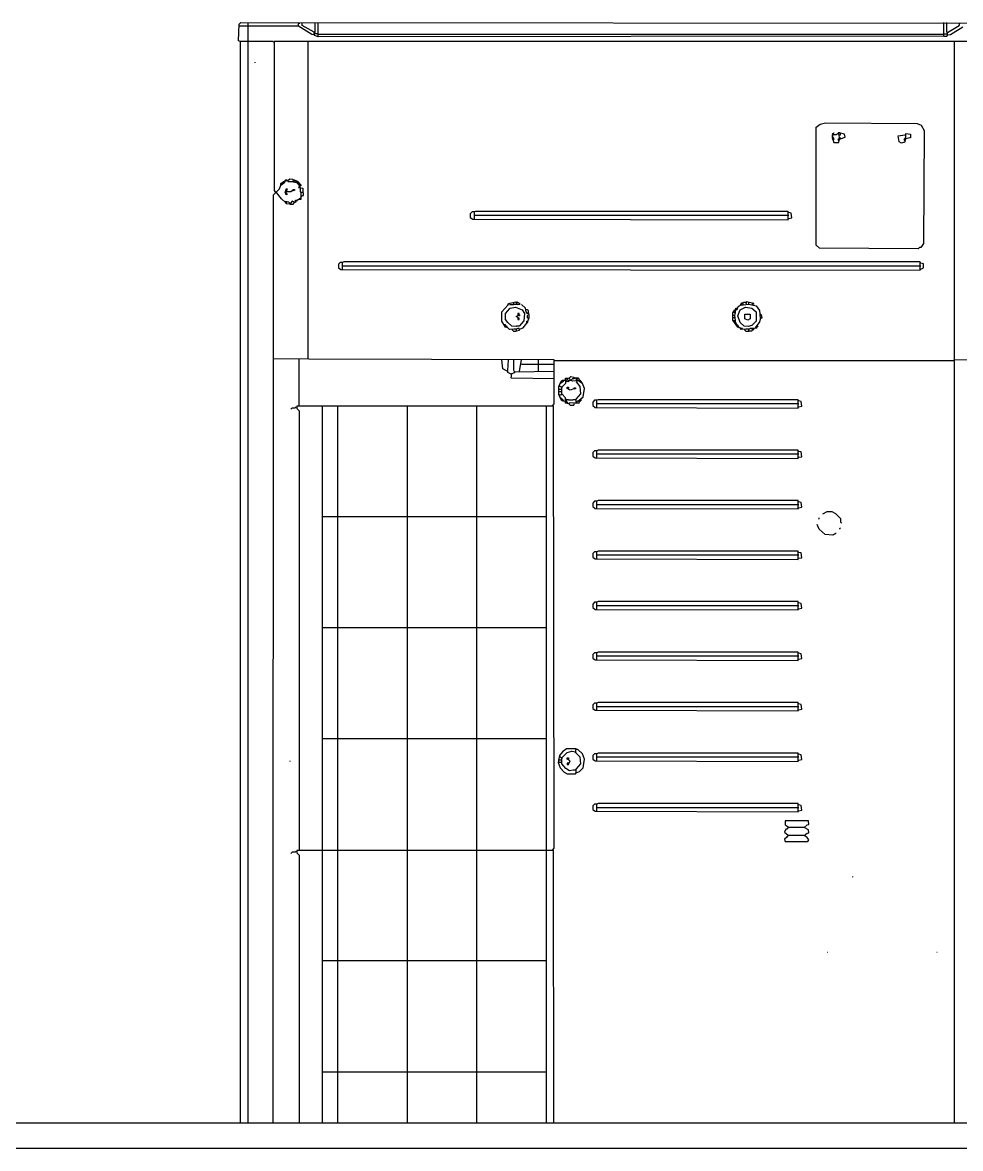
# Model space of a CAD drawing. Extents: x 3792242 to 5145247, y -1546315 to -1031918.
# Drawn here: x 4280497 to 4281613, y -1515644 to -1514304 of the extents above; entities that cross this region are included whole.
import ezdxf

# ---------------------------------------------------------------- set-up
doc = ezdxf.new("R2010")
doc.units = 0
doc.header["$MEASUREMENT"] = 0
doc.layers.add('TENKÁ', color=7, linetype='CONTINUOUS')
doc.layers.add('ZZ-chladenie', color=133, linetype='CONTINUOUS')

msp = doc.modelspace()

# ---------------------------------------------------------------- linework, layer by layer
at = {"layer": 'TENKÁ'}
for p, q in [((4307997.714, -1515613.77), (4262097.714, -1515613.77)), ((4307997.714, -1515643.77), (4262097.714, -1515643.77))]:
    msp.add_line(p, q, dxfattribs=at)
at = {"layer": 'ZZ-chladenie', "color": 9}
for p, q in [((4280754.437, -1514326.171), (4280755.144, -1514306.386)), ((4280755.144, -1514306.386), (4280757.263, -1514304.266)), ((4280765.742, -1514308.506), (4280755.144, -1514308.506)), ((4280757.263, -1514304.266), (4281687.162, -1514304.973)), ((4280765.742, -1515613.77), (4280765.742, -1514304.266)), ((4280825.804, -1514308.506), (4280765.742, -1514308.506)), ((4280825.804, -1514305.679), (4280826.511, -1514304.973)), ((4280825.804, -1514308.506), (4280825.804, -1514305.679)), ((4280841.35, -1514318.399), (4280825.804, -1514308.506)), ((4280826.511, -1514304.973), (4280826.511, -1514305.679)), ((4280830.044, -1514304.973), (4280830.044, -1514304.266)), ((4280830.044, -1514307.799), (4280830.044, -1514304.973)), ((4280844.176, -1514315.572), (4280830.044, -1514307.799)), ((4280845.59, -1514316.279), (4280845.59, -1514304.266)), ((4280849.123, -1514320.518), (4280849.123, -1514304.266)), ((4281593.183, -1514320.518), (4281593.183, -1514304.266)), ((4281596.715, -1514315.572), (4281596.715, -1514304.266)), ((4281597.422, -1514316.279), (4281611.554, -1514307.799)), ((4281600.955, -1514318.399), (4281615.794, -1514309.213)), ((4281611.554, -1514307.799), (4281612.261, -1514304.973)), ((4280844.883, -1514319.105), (4280841.35, -1514318.399)), ((4280844.883, -1514319.812), (4280844.176, -1514315.572)), ((4280844.883, -1514316.279), (4280845.59, -1514316.279)), ((4280848.416, -1514317.692), (4280844.883, -1514317.692)), ((4280849.123, -1514321.225), (4280844.883, -1514319.812)), ((4280849.123, -1514318.399), (4280848.416, -1514317.692)), ((4281593.183, -1514318.399), (4280849.123, -1514318.399)), ((4281593.183, -1514320.518), (4280849.123, -1514321.225)), ((4281593.183, -1514318.399), (4281593.889, -1514317.692)), ((4281593.183, -1514320.518), (4281596.715, -1514320.518)), ((4281593.889, -1514317.692), (4281597.422, -1514317.692)), ((4281597.422, -1514316.279), (4281596.715, -1514315.572)), ((4281597.422, -1514319.105), (4281596.715, -1514319.812)), ((4281596.715, -1514320.518), (4281597.422, -1514319.812)), ((4281597.422, -1514319.812), (4281597.422, -1514316.279)), ((4281597.422, -1514319.105), (4281600.955, -1514318.399)), ((4280756.557, -1514326.878), (4280754.437, -1514326.171)), ((4280765.742, -1514326.878), (4280756.557, -1514326.878)), ((4280756.557, -1515613.77), (4280756.557, -1514326.878)), ((4280795.42, -1514326.878), (4280765.742, -1514326.878)), ((4280796.127, -1514327.584), (4280795.42, -1514326.878)), ((4280796.127, -1514327.584), (4280796.833, -1514327.584)), ((4281605.901, -1514326.878), (4280796.833, -1514326.878)), ((4280796.833, -1514326.878), (4280796.833, -1514504.237)), ((4280837.11, -1514704.207), (4280837.11, -1514326.878)), ((4281646.885, -1514326.878), (4281605.901, -1514326.878)), ((4281605.901, -1515613.77), (4281605.901, -1514326.878)), ((4280774.222, -1514352.316), (4280774.222, -1514351.609)), ((4281441.261, -1514428.63), (4281446.208, -1514425.097)), ((4281441.261, -1514569.245), (4281441.261, -1514428.63)), ((4281446.208, -1514425.097), (4281452.567, -1514423.683)), ((4281452.567, -1514423.683), (4281561.385, -1514424.39)), ((4281561.385, -1514424.39), (4281566.331, -1514426.51)), ((4281566.331, -1514426.51), (4281569.865, -1514432.87)), ((4281460.34, -1514437.109), (4281461.047, -1514436.402)), ((4281461.753, -1514437.109), (4281460.34, -1514437.109)), ((4281465.286, -1514437.815), (4281460.34, -1514437.815)), ((4281460.34, -1514437.815), (4281460.34, -1514440.642)), ((4281461.047, -1514438.522), (4281460.34, -1514438.522)), ((4281461.047, -1514439.935), (4281460.34, -1514439.935)), ((4281460.34, -1514440.642), (4281461.753, -1514440.642)), ((4281461.047, -1514442.055), (4281460.34, -1514441.349)), ((4281460.34, -1514441.349), (4281460.34, -1514442.055)), ((4281460.34, -1514442.055), (4281461.047, -1514442.055)), ((4281461.047, -1514436.402), (4281462.46, -1514435.696)), ((4281461.047, -1514439.935), (4281461.047, -1514438.522)), ((4281461.047, -1514443.468), (4281461.047, -1514442.055)), ((4281462.46, -1514435.696), (4281461.753, -1514437.109)), ((4281461.753, -1514440.642), (4281462.46, -1514443.468)), ((4281461.753, -1514442.055), (4281462.46, -1514442.055)), ((4281467.406, -1514436.402), (4281465.286, -1514437.815)), ((4281468.819, -1514435.696), (4281467.406, -1514435.696)), ((4281468.113, -1514436.402), (4281467.406, -1514436.402)), ((4281468.113, -1514437.109), (4281467.406, -1514437.109)), ((4281468.819, -1514444.175), (4281467.406, -1514442.762)), ((4281467.406, -1514442.762), (4281467.406, -1514444.175)), ((4281469.526, -1514443.468), (4281468.113, -1514436.402)), ((4281468.819, -1514437.815), (4281468.113, -1514437.109)), ((4281468.113, -1514442.762), (4281468.113, -1514442.055)), ((4281468.113, -1514442.055), (4281468.819, -1514442.055)), ((4281468.819, -1514442.055), (4281468.113, -1514442.762)), ((4281469.526, -1514435.696), (4281468.819, -1514435.696)), ((4281475.179, -1514437.109), (4281468.819, -1514435.696)), ((4281468.819, -1514437.815), (4281470.233, -1514437.815)), ((4281470.233, -1514436.402), (4281469.526, -1514435.696)), ((4281469.526, -1514440.642), (4281470.233, -1514442.762)), ((4281470.233, -1514437.815), (4281470.233, -1514436.402)), ((4281470.233, -1514442.762), (4281475.885, -1514440.642)), ((4281475.885, -1514440.642), (4281475.179, -1514437.109)), ((4281538.774, -1514439.229), (4281547.253, -1514437.815)), ((4281540.187, -1514446.295), (4281538.774, -1514439.229)), ((4281547.253, -1514444.175), (4281545.84, -1514442.762)), ((4281545.84, -1514442.762), (4281545.84, -1514444.175)), ((4281547.253, -1514442.055), (4281546.547, -1514442.055)), ((4281546.547, -1514442.055), (4281546.547, -1514442.762)), ((4281547.253, -1514437.815), (4281547.96, -1514437.109)), ((4281547.96, -1514442.762), (4281547.253, -1514442.055)), ((4281547.96, -1514443.468), (4281547.96, -1514436.402)), ((4281547.96, -1514436.402), (4281553.613, -1514437.109)), ((4281552.906, -1514441.349), (4281547.96, -1514442.762)), ((4281553.613, -1514441.349), (4281552.906, -1514441.349)), ((4281553.613, -1514437.109), (4281553.613, -1514441.349)), ((4281569.865, -1514432.87), (4281569.158, -1514567.125)), ((4281462.46, -1514443.468), (4281461.047, -1514443.468)), ((4281461.047, -1514443.468), (4281462.46, -1514447.001)), ((4281462.46, -1514447.001), (4281468.113, -1514447.001)), ((4281467.406, -1514444.175), (4281469.526, -1514443.468)), ((4281468.113, -1514447.001), (4281468.819, -1514444.175)), ((4281543.013, -1514447.708), (4281540.187, -1514446.295)), ((4281545.133, -1514447.001), (4281543.013, -1514447.708)), ((4281546.547, -1514447.001), (4281545.133, -1514447.001)), ((4281545.84, -1514444.175), (4281547.96, -1514443.468)), ((4281547.253, -1514444.175), (4281546.547, -1514447.001)), ((4280804.606, -1514495.758), (4280808.846, -1514492.931)), ((4280804.606, -1514497.877), (4280809.553, -1514494.344)), ((4280804.606, -1514496.464), (4280805.312, -1514495.758)), ((4280804.606, -1514497.877), (4280804.606, -1514495.758)), ((4280805.312, -1514497.171), (4280804.606, -1514496.464)), ((4280805.312, -1514495.758), (4280805.312, -1514495.051)), ((4280805.312, -1514495.051), (4280806.019, -1514495.051)), ((4280806.726, -1514494.344), (4280806.019, -1514495.051)), ((4280806.019, -1514496.464), (4280806.726, -1514496.464)), ((4280807.433, -1514495.051), (4280806.726, -1514494.344)), ((4280806.726, -1514495.758), (4280807.433, -1514495.051)), ((4280806.726, -1514496.464), (4280806.726, -1514495.758)), ((4280808.139, -1514493.638), (4280808.139, -1514492.931)), ((4280808.846, -1514492.931), (4280813.085, -1514492.224)), ((4280809.553, -1514494.344), (4280809.553, -1514492.931)), ((4280810.259, -1514492.931), (4280810.259, -1514491.518)), ((4280810.259, -1514491.518), (4280811.672, -1514491.518)), ((4280811.672, -1514491.518), (4280812.379, -1514492.224)), ((4280812.379, -1514492.224), (4280811.672, -1514492.224)), ((4280813.085, -1514492.224), (4280815.205, -1514490.105)), ((4280819.445, -1514493.638), (4280813.085, -1514493.638)), ((4280815.205, -1514490.105), (4280818.738, -1514490.811)), ((4280818.738, -1514490.811), (4280824.391, -1514492.931)), ((4280819.445, -1514494.344), (4280819.445, -1514492.224)), ((4280819.445, -1514492.224), (4280820.858, -1514492.931)), ((4280824.391, -1514495.051), (4280819.445, -1514494.344)), ((4280820.858, -1514492.931), (4280820.858, -1514491.518)), ((4280822.271, -1514493.638), (4280822.978, -1514492.931)), ((4280822.271, -1514495.051), (4280822.271, -1514493.638)), ((4280822.978, -1514492.931), (4280822.978, -1514492.224)), ((4280823.685, -1514494.344), (4280824.391, -1514493.638)), ((4280824.391, -1514495.051), (4280823.685, -1514494.344)), ((4280824.391, -1514495.758), (4280823.685, -1514495.051)), ((4280824.391, -1514492.931), (4280828.631, -1514497.171)), ((4280825.098, -1514493.638), (4280824.391, -1514493.638)), ((4280827.217, -1514498.584), (4280824.391, -1514495.051)), ((4280825.098, -1514495.758), (4280824.391, -1514495.758)), ((4280825.098, -1514494.344), (4280825.098, -1514493.638)), ((4280825.804, -1514495.051), (4280825.098, -1514494.344)), ((4280825.804, -1514496.464), (4280825.098, -1514495.758)), ((4280826.511, -1514495.758), (4280825.804, -1514495.051)), ((4280826.511, -1514497.171), (4280825.804, -1514496.464)), ((4280827.217, -1514495.758), (4280826.511, -1514495.758)), ((4280827.217, -1514496.464), (4280827.217, -1514495.758)), ((4280827.924, -1514497.171), (4280827.217, -1514496.464)), ((4280795.601, -1515613.77), (4280796.127, -1514509.183)), ((4280796.127, -1514509.183), (4280803.193, -1514502.117)), ((4280796.833, -1514504.237), (4280798.246, -1514506.357)), ((4280799.66, -1514506.357), (4280799.66, -1514505.65)), ((4280805.312, -1514514.129), (4280799.66, -1514506.357)), ((4280803.193, -1514502.117), (4280804.606, -1514497.877)), ((4280804.606, -1514497.877), (4280803.899, -1514497.877)), ((4280804.606, -1514497.877), (4280805.312, -1514497.171)), ((4280816.619, -1514505.65), (4280809.553, -1514505.65)), ((4280809.553, -1514505.65), (4280810.259, -1514507.77)), ((4280811.672, -1514503.531), (4280810.259, -1514503.531)), ((4280810.259, -1514503.531), (4280810.259, -1514504.944)), ((4280810.259, -1514504.944), (4280811.672, -1514504.944)), ((4280810.966, -1514506.357), (4280810.259, -1514507.063)), ((4280810.259, -1514507.063), (4280810.966, -1514507.063)), ((4280810.259, -1514507.77), (4280811.672, -1514507.77)), ((4280811.672, -1514509.183), (4280810.259, -1514508.476)), ((4280811.672, -1514504.944), (4280810.966, -1514502.117)), ((4280810.966, -1514502.117), (4280812.379, -1514502.117)), ((4280810.966, -1514507.063), (4280810.966, -1514506.357)), ((4280812.379, -1514502.117), (4280811.672, -1514503.531)), ((4280811.672, -1514507.77), (4280811.672, -1514509.183)), ((4280818.738, -1514504.237), (4280816.619, -1514505.65)), ((4280819.445, -1514504.237), (4280818.738, -1514504.944)), ((4280820.858, -1514504.237), (4280818.738, -1514504.237)), ((4280819.445, -1514504.237), (4280819.445, -1514502.824)), ((4280819.445, -1514502.824), (4280820.858, -1514502.824)), ((4280820.858, -1514502.824), (4280820.858, -1514504.237)), ((4280827.217, -1514498.584), (4280825.804, -1514500.704)), ((4280825.804, -1514500.704), (4280830.751, -1514501.41)), ((4280826.511, -1514497.877), (4280826.511, -1514497.171)), ((4280827.217, -1514498.584), (4280826.511, -1514497.877)), ((4280827.217, -1514497.877), (4280827.924, -1514497.171)), ((4280827.217, -1514499.997), (4280827.217, -1514498.584)), ((4280828.631, -1514498.584), (4280827.217, -1514498.584)), ((4280827.924, -1514500.704), (4280827.217, -1514499.997)), ((4280827.924, -1514505.65), (4280827.924, -1514500.704)), ((4280828.631, -1514506.357), (4280827.924, -1514505.65)), ((4280828.631, -1514497.171), (4280828.631, -1514498.584)), ((4280830.751, -1514506.357), (4280828.631, -1514506.357)), ((4280828.631, -1514506.357), (4280828.631, -1514514.836)), ((4280830.044, -1514510.597), (4280830.751, -1514509.89)), ((4280830.751, -1514501.41), (4280830.751, -1514506.357)), ((4280830.751, -1514506.357), (4280830.751, -1514505.65)), ((4280831.458, -1514507.063), (4280830.751, -1514506.357)), ((4280830.751, -1514509.89), (4280831.458, -1514509.89)), ((4280831.458, -1514509.89), (4280831.458, -1514507.063)), ((4280810.259, -1514518.369), (4280805.312, -1514514.129)), ((4280810.966, -1514519.782), (4280810.259, -1514516.956)), ((4280810.259, -1514516.956), (4280813.792, -1514517.663)), ((4280810.259, -1514518.369), (4280811.672, -1514518.369)), ((4280815.205, -1514520.489), (4280810.966, -1514519.782)), ((4280811.672, -1514518.369), (4280811.672, -1514516.956)), ((4280813.792, -1514517.663), (4280815.205, -1514519.076)), ((4280818.032, -1514516.956), (4280815.205, -1514520.489)), ((4280815.205, -1514520.489), (4280819.445, -1514520.489)), ((4280822.271, -1514518.369), (4280818.032, -1514516.956)), ((4280819.445, -1514520.489), (4280820.858, -1514518.369)), ((4280822.271, -1514516.956), (4280822.271, -1514515.542)), ((4280822.271, -1514515.542), (4280823.685, -1514515.542)), ((4280822.978, -1514516.956), (4280822.271, -1514516.956)), ((4280822.271, -1514516.956), (4280822.271, -1514518.369)), ((4280825.804, -1514514.836), (4280822.978, -1514516.956)), ((4280823.685, -1514515.542), (4280823.685, -1514516.249)), ((4280823.685, -1514516.249), (4280823.685, -1514516.956)), ((4280828.631, -1514514.836), (4280825.804, -1514514.836)), ((4280827.217, -1514514.836), (4280827.217, -1514513.423)), ((4280827.217, -1514513.423), (4280827.924, -1514513.423)), ((4280827.924, -1514511.303), (4280829.337, -1514511.303)), ((4280827.924, -1514513.423), (4280828.631, -1514513.423)), ((4280829.337, -1514511.303), (4280830.044, -1514510.597)), ((4281032.134, -1514529.675), (4281030.014, -1514531.794)), ((4281030.014, -1514531.794), (4281030.014, -1514536.034)), ((4281030.014, -1514536.034), (4281032.841, -1514538.154)), ((4281034.961, -1514529.675), (4281032.134, -1514529.675)), ((4281036.374, -1514528.968), (4281034.961, -1514529.675)), ((4281034.961, -1514538.154), (4281034.961, -1514529.675)), ((4281408.757, -1514533.915), (4281034.961, -1514533.915)), ((4281408.051, -1514528.968), (4281036.374, -1514528.968)), ((4281408.051, -1514538.86), (4281408.051, -1514528.968)), ((4281408.757, -1514530.381), (4281408.051, -1514530.381)), ((4281411.583, -1514531.088), (4281408.757, -1514530.381)), ((4281408.757, -1514537.447), (4281412.29, -1514536.741)), ((4281412.29, -1514536.741), (4281411.583, -1514531.088)), ((4281032.841, -1514538.154), (4281408.051, -1514538.86)), ((4281445.501, -1514572.778), (4281441.261, -1514569.245)), ((4281562.798, -1514573.485), (4281445.501, -1514572.778)), ((4281564.212, -1514572.071), (4281562.798, -1514573.485)), ((4281565.625, -1514572.071), (4281564.212, -1514572.071)), ((4281569.158, -1514567.125), (4281565.625, -1514572.071)), ((4280875.267, -1514589.737), (4280873.147, -1514591.856)), ((4280878.094, -1514589.737), (4280875.267, -1514589.737)), ((4280879.507, -1514589.03), (4280878.094, -1514589.737)), ((4280878.094, -1514598.216), (4280878.094, -1514589.737)), ((4281564.918, -1514589.03), (4280879.507, -1514589.03)), ((4281564.918, -1514598.923), (4281564.918, -1514589.03)), ((4281565.625, -1514590.443), (4281564.918, -1514590.443)), ((4281569.158, -1514591.15), (4281565.625, -1514590.443)), ((4280873.147, -1514591.856), (4280873.147, -1514596.096)), ((4280873.147, -1514596.096), (4280875.974, -1514598.216)), ((4280875.974, -1514598.216), (4281564.918, -1514598.923)), ((4281565.625, -1514593.976), (4280878.094, -1514593.976)), ((4281565.625, -1514597.51), (4281569.158, -1514596.096)), ((4281569.158, -1514596.096), (4281569.158, -1514591.15)), ((4281067.465, -1514648.385), (4281074.531, -1514640.612)), ((4281071.705, -1514650.505), (4281077.357, -1514644.146)), ((4281074.531, -1514640.612), (4281075.944, -1514638.493)), ((4281075.944, -1514638.493), (4281083.717, -1514636.373)), ((4281077.357, -1514639.199), (4281076.651, -1514639.906)), ((4281076.651, -1514639.906), (4281081.597, -1514639.906)), ((4281077.357, -1514638.493), (4281077.357, -1514637.786)), ((4281077.357, -1514639.906), (4281077.357, -1514639.199)), ((4281077.357, -1514644.146), (4281083.717, -1514642.733)), ((4281081.597, -1514639.199), (4281081.597, -1514637.08)), ((4281081.597, -1514639.906), (4281082.304, -1514639.199)), ((4281082.304, -1514639.199), (4281085.13, -1514639.199)), ((4281083.717, -1514636.373), (4281085.837, -1514639.906)), ((4281083.717, -1514642.733), (4281091.489, -1514646.265)), ((4281085.837, -1514637.08), (4281085.13, -1514637.786)), ((4281089.37, -1514639.199), (4281085.837, -1514637.08)), ((4281085.837, -1514639.906), (4281089.37, -1514639.199)), ((4281095.73, -1514644.146), (4281090.783, -1514639.906)), ((4281096.436, -1514648.385), (4281095.73, -1514644.146)), ((4281345.869, -1514646.265), (4281345.869, -1514644.146)), ((4281345.869, -1514644.146), (4281347.282, -1514644.146)), ((4281347.282, -1514645.559), (4281348.695, -1514642.026)), ((4281348.695, -1514642.026), (4281350.815, -1514640.612)), ((4281350.815, -1514640.612), (4281361.415, -1514639.199)), ((4281350.815, -1514646.265), (4281357.175, -1514642.733)), ((4281352.229, -1514639.199), (4281351.522, -1514639.199)), ((4281351.522, -1514639.199), (4281351.522, -1514640.612)), ((4281352.229, -1514638.493), (4281352.935, -1514637.786)), ((4281352.229, -1514639.199), (4281352.229, -1514638.493)), ((4281352.935, -1514639.906), (4281352.229, -1514639.199)), ((4281352.935, -1514637.786), (4281354.348, -1514637.786)), ((4281352.935, -1514640.612), (4281352.935, -1514639.906)), ((4281354.348, -1514637.786), (4281355.055, -1514637.08)), ((4281354.348, -1514639.906), (4281354.348, -1514637.786)), ((4281355.055, -1514637.08), (4281357.881, -1514637.08)), ((4281357.175, -1514642.733), (4281364.947, -1514644.146)), ((4281358.588, -1514636.373), (4281357.881, -1514639.199)), ((4281367.068, -1514638.493), (4281358.588, -1514636.373)), ((4281361.415, -1514639.199), (4281361.415, -1514637.08)), ((4281361.415, -1514639.199), (4281369.894, -1514641.319)), ((4281364.947, -1514644.146), (4281369.894, -1514648.385)), ((4281365.654, -1514639.906), (4281365.654, -1514638.493)), ((4281367.068, -1514639.906), (4281367.068, -1514638.493)), ((4281369.894, -1514641.319), (4281374.134, -1514646.972)), ((4281067.465, -1514659.691), (4281067.465, -1514648.385)), ((4281071.705, -1514657.571), (4281071.705, -1514650.505)), ((4281074.531, -1514661.104), (4281071.705, -1514657.571)), ((4281084.423, -1514654.038), (4281087.957, -1514651.918)), ((4281087.957, -1514656.158), (4281084.423, -1514654.038)), ((4281087.957, -1514650.505), (4281086.543, -1514650.505)), ((4281086.543, -1514650.505), (4281086.543, -1514651.918)), ((4281086.543, -1514651.918), (4281087.957, -1514651.918)), ((4281086.543, -1514656.158), (4281086.543, -1514657.571)), ((4281086.543, -1514657.571), (4281087.957, -1514657.571)), ((4281088.663, -1514653.332), (4281087.25, -1514653.332)), ((4281087.957, -1514651.918), (4281087.957, -1514650.505)), ((4281087.957, -1514651.918), (4281088.663, -1514651.918)), ((4281087.957, -1514657.571), (4281087.957, -1514656.158)), ((4281088.663, -1514651.918), (4281088.663, -1514653.332)), ((4281091.489, -1514646.265), (4281094.316, -1514650.505)), ((4281094.316, -1514650.505), (4281093.609, -1514658.985)), ((4281097.849, -1514646.265), (4281096.436, -1514646.265)), ((4281097.849, -1514650.505), (4281096.436, -1514648.385)), ((4281098.556, -1514646.972), (4281097.849, -1514646.265)), ((4281099.969, -1514651.918), (4281097.849, -1514650.505)), ((4281097.849, -1514652.625), (4281098.556, -1514651.918)), ((4281097.849, -1514655.451), (4281097.849, -1514652.625)), ((4281098.556, -1514656.158), (4281097.849, -1514655.451)), ((4281099.262, -1514646.972), (4281098.556, -1514646.972)), ((4281099.262, -1514649.092), (4281098.556, -1514649.092)), ((4281098.556, -1514649.092), (4281099.262, -1514649.799)), ((4281099.262, -1514650.505), (4281098.556, -1514650.505)), ((4281098.556, -1514659.691), (4281099.969, -1514655.451)), ((4281099.262, -1514656.158), (4281098.556, -1514656.158)), ((4281099.262, -1514649.092), (4281099.262, -1514646.972)), ((4281099.262, -1514649.799), (4281099.262, -1514650.505)), ((4281099.262, -1514656.158), (4281099.969, -1514656.158)), ((4281099.969, -1514655.451), (4281099.969, -1514651.918)), ((4281342.336, -1514649.799), (4281344.456, -1514646.265)), ((4281342.336, -1514658.278), (4281342.336, -1514649.799)), ((4281344.456, -1514652.625), (4281342.336, -1514652.625)), ((4281344.456, -1514655.451), (4281342.336, -1514655.451)), ((4281345.163, -1514649.092), (4281343.043, -1514649.092)), ((4281344.456, -1514646.265), (4281347.282, -1514645.559)), ((4281344.456, -1514652.625), (4281345.869, -1514646.265)), ((4281344.456, -1514652.625), (4281345.163, -1514652.625)), ((4281345.869, -1514661.811), (4281344.456, -1514652.625)), ((4281345.163, -1514649.092), (4281345.869, -1514649.092)), ((4281347.989, -1514653.332), (4281350.815, -1514646.265)), ((4281350.815, -1514661.104), (4281347.989, -1514653.332)), ((4281356.468, -1514656.864), (4281356.468, -1514651.212)), ((4281356.468, -1514651.212), (4281362.828, -1514651.212)), ((4281360.002, -1514658.278), (4281356.468, -1514656.864)), ((4281362.828, -1514656.864), (4281360.002, -1514658.278)), ((4281362.828, -1514651.212), (4281362.828, -1514656.864)), ((4281369.894, -1514648.385), (4281369.894, -1514659.691)), ((4281374.134, -1514646.972), (4281374.84, -1514656.158)), ((4281374.134, -1514661.104), (4281375.547, -1514656.158)), ((4281376.254, -1514651.918), (4281374.84, -1514651.212)), ((4281374.84, -1514656.158), (4281376.96, -1514655.451)), ((4281375.547, -1514656.158), (4281376.254, -1514655.451)), ((4281376.96, -1514655.451), (4281376.254, -1514651.918)), ((4281071.705, -1514666.757), (4281067.465, -1514659.691)), ((4281070.291, -1514663.93), (4281069.584, -1514663.224)), ((4281071.705, -1514663.93), (4281070.291, -1514663.93)), ((4281070.998, -1514666.051), (4281070.998, -1514665.344)), ((4281071.705, -1514666.051), (4281070.998, -1514666.051)), ((4281071.705, -1514664.637), (4281071.705, -1514663.93)), ((4281072.411, -1514664.637), (4281071.705, -1514664.637)), ((4281072.411, -1514665.344), (4281071.705, -1514664.637)), ((4281072.411, -1514666.757), (4281071.705, -1514666.051)), ((4281074.531, -1514667.464), (4281071.705, -1514666.757)), ((4281072.411, -1514665.344), (4281072.411, -1514664.637)), ((4281073.118, -1514666.051), (4281072.411, -1514665.344)), ((4281073.118, -1514665.344), (4281072.411, -1514665.344)), ((4281073.118, -1514666.051), (4281072.411, -1514666.757)), ((4281072.411, -1514666.757), (4281073.118, -1514666.051)), ((4281073.825, -1514666.051), (4281073.118, -1514665.344)), ((4281073.825, -1514667.464), (4281073.825, -1514666.051)), ((4281079.477, -1514665.344), (4281074.531, -1514661.104)), ((4281076.651, -1514669.583), (4281074.531, -1514667.464)), ((4281081.597, -1514668.877), (4281076.651, -1514669.583)), ((4281084.423, -1514666.051), (4281079.477, -1514665.344)), ((4281080.184, -1514670.29), (4281080.184, -1514669.583)), ((4281080.891, -1514670.996), (4281080.184, -1514670.29)), ((4281081.597, -1514671.703), (4281080.891, -1514670.996)), ((4281085.13, -1514668.877), (4281081.597, -1514668.877)), ((4281084.423, -1514670.996), (4281083.717, -1514671.703)), ((4281085.13, -1514665.344), (4281084.423, -1514666.051)), ((4281085.13, -1514670.996), (4281084.423, -1514671.703)), ((4281085.13, -1514670.996), (4281084.423, -1514670.996)), ((4281087.957, -1514665.344), (4281085.13, -1514665.344)), ((4281086.543, -1514668.17), (4281085.13, -1514668.877)), ((4281085.13, -1514670.996), (4281085.13, -1514668.877)), ((4281085.13, -1514670.996), (4281088.663, -1514670.29)), ((4281087.957, -1514668.17), (4281086.543, -1514668.17)), ((4281093.609, -1514658.985), (4281087.957, -1514665.344)), ((4281088.663, -1514670.29), (4281087.957, -1514668.17)), ((4281088.663, -1514668.877), (4281092.903, -1514667.464)), ((4281092.903, -1514667.464), (4281097.143, -1514661.811)), ((4281097.143, -1514661.811), (4281097.143, -1514659.691)), ((4281097.143, -1514659.691), (4281098.556, -1514659.691)), ((4281097.143, -1514661.104), (4281098.556, -1514661.104)), ((4281098.556, -1514661.104), (4281098.556, -1514659.691)), ((4281347.989, -1514666.757), (4281342.336, -1514658.278)), ((4281345.163, -1514658.985), (4281343.043, -1514658.985)), ((4281346.576, -1514662.517), (4281345.869, -1514661.811)), ((4281348.695, -1514665.344), (4281345.869, -1514661.811)), ((4281345.869, -1514663.224), (4281346.576, -1514662.517)), ((4281345.869, -1514663.93), (4281345.869, -1514663.224)), ((4281346.576, -1514663.93), (4281345.869, -1514663.93)), ((4281347.282, -1514663.93), (4281346.576, -1514663.93)), ((4281347.989, -1514664.637), (4281347.282, -1514663.93)), ((4281347.282, -1514666.051), (4281347.282, -1514665.344)), ((4281347.989, -1514666.051), (4281347.282, -1514666.051)), ((4281348.695, -1514664.637), (4281347.989, -1514664.637)), ((4281348.695, -1514666.757), (4281347.989, -1514666.051)), ((4281350.815, -1514667.464), (4281347.989, -1514666.757)), ((4281348.695, -1514665.344), (4281348.695, -1514664.637)), ((4281349.402, -1514666.051), (4281348.695, -1514665.344)), ((4281350.109, -1514667.464), (4281348.695, -1514665.344)), ((4281349.402, -1514666.051), (4281348.695, -1514666.757)), ((4281348.695, -1514666.757), (4281349.402, -1514666.051)), ((4281355.761, -1514665.344), (4281350.815, -1514661.104)), ((4281352.229, -1514669.583), (4281350.815, -1514667.464)), ((4281353.642, -1514668.17), (4281352.229, -1514668.17)), ((4281357.881, -1514668.877), (4281352.229, -1514669.583)), ((4281353.642, -1514669.583), (4281353.642, -1514668.17)), ((4281360.708, -1514666.051), (4281355.761, -1514665.344)), ((4281356.468, -1514670.29), (4281356.468, -1514669.583)), ((4281357.175, -1514670.996), (4281356.468, -1514670.29)), ((4281357.881, -1514671.703), (4281357.175, -1514670.996)), ((4281361.415, -1514668.877), (4281357.881, -1514668.877)), ((4281364.241, -1514664.637), (4281360.708, -1514666.051)), ((4281362.121, -1514668.877), (4281361.415, -1514668.877)), ((4281361.415, -1514670.996), (4281361.415, -1514668.877)), ((4281361.415, -1514670.996), (4281364.947, -1514670.996)), ((4281361.415, -1514670.996), (4281361.415, -1514671.703)), ((4281362.828, -1514668.17), (4281362.121, -1514668.877)), ((4281365.654, -1514668.17), (4281362.828, -1514668.17)), ((4281364.947, -1514664.637), (4281364.241, -1514664.637)), ((4281369.894, -1514659.691), (4281364.947, -1514664.637)), ((4281365.654, -1514669.583), (4281364.947, -1514670.29)), ((4281364.947, -1514670.996), (4281365.654, -1514670.29)), ((4281367.068, -1514668.17), (4281365.654, -1514668.17)), ((4281365.654, -1514670.29), (4281365.654, -1514668.17)), ((4281365.654, -1514669.583), (4281367.068, -1514669.583)), ((4281367.068, -1514668.17), (4281369.187, -1514667.464)), ((4281367.068, -1514669.583), (4281367.068, -1514668.17)), ((4281369.187, -1514667.464), (4281371.307, -1514664.637)), ((4281369.187, -1514667.464), (4281370.6, -1514667.464)), ((4281369.894, -1514666.051), (4281370.6, -1514665.344)), ((4281370.6, -1514666.757), (4281369.894, -1514666.051)), ((4281370.6, -1514666.757), (4281369.894, -1514666.051)), ((4281370.6, -1514665.344), (4281370.6, -1514664.637)), ((4281371.307, -1514666.051), (4281370.6, -1514666.757)), ((4281370.6, -1514667.464), (4281371.307, -1514666.757)), ((4281371.307, -1514664.637), (4281374.134, -1514661.104)), ((4281371.307, -1514666.051), (4281372.013, -1514665.344)), ((4281371.307, -1514666.757), (4281371.307, -1514666.051)), ((4281372.013, -1514666.051), (4281371.307, -1514666.051)), ((4281372.013, -1514665.344), (4281372.013, -1514666.051)), ((4281083.717, -1514671.703), (4281081.597, -1514671.703)), ((4281361.415, -1514671.703), (4281357.881, -1514671.703)), ((4280837.817, -1514704.914), (4280796.127, -1514704.207)), ((4280826.511, -1514760.03), (4280826.511, -1514704.914)), ((4281129.646, -1514705.621), (4280837.817, -1514704.914)), ((4281068.878, -1514716.22), (4281067.465, -1514705.621)), ((4281074.531, -1514718.339), (4281075.238, -1514705.621)), ((4281081.597, -1514718.339), (4281081.597, -1514705.621)), ((4281088.663, -1514719.046), (4281090.783, -1514705.621)), ((4281091.489, -1514711.273), (4281090.783, -1514710.567)), ((4281111.275, -1514719.046), (4281111.275, -1514705.621)), ((4281129.646, -1514757.91), (4281129.646, -1514705.621)), ((4281129.646, -1514706.327), (4281604.488, -1514706.327)), ((4281604.488, -1514706.327), (4281605.195, -1514705.621)), ((4281605.195, -1514705.621), (4281605.901, -1514705.621)), ((4281646.178, -1514706.327), (4281605.901, -1514705.621)), ((4281073.825, -1514719.046), (4281068.878, -1514716.22)), ((4281073.825, -1514719.046), (4281074.531, -1514719.046)), ((4281074.531, -1514720.46), (4281074.531, -1514718.339)), ((4281078.771, -1514722.579), (4281074.531, -1514720.46)), ((4281078.771, -1514727.526), (4281079.477, -1514721.873)), ((4281079.477, -1514721.873), (4281082.304, -1514721.166)), ((4281082.304, -1514719.046), (4281081.597, -1514718.339)), ((4281083.01, -1514719.753), (4281082.304, -1514719.046)), ((4281082.304, -1514721.166), (4281083.01, -1514719.753)), ((4281083.01, -1514719.753), (4281128.94, -1514719.046)), ((4281083.01, -1514719.753), (4281083.01, -1514720.46)), ((4281111.275, -1514711.273), (4281091.489, -1514711.273)), ((4281129.646, -1514711.273), (4281111.275, -1514711.273)), ((4281129.646, -1514728.232), (4281078.771, -1514727.526)), ((4281135.3, -1514737.418), (4281138.126, -1514731.059)), ((4281135.3, -1514746.604), (4281135.3, -1514737.418)), ((4281137.419, -1514737.418), (4281136.006, -1514737.418)), ((4281137.419, -1514733.178), (4281140.952, -1514731.059)), ((4281138.126, -1514738.125), (4281137.419, -1514737.418)), ((4281138.126, -1514731.059), (4281139.539, -1514729.646)), ((4281138.126, -1514731.765), (4281138.832, -1514731.059)), ((4281138.832, -1514732.472), (4281138.126, -1514731.765)), ((4281138.832, -1514732.472), (4281138.126, -1514731.765)), ((4281138.832, -1514731.059), (4281138.832, -1514730.352)), ((4281138.832, -1514730.352), (4281139.539, -1514730.352)), ((4281139.539, -1514731.765), (4281138.832, -1514732.472)), ((4281138.832, -1514738.125), (4281143.779, -1514733.178)), ((4281139.539, -1514729.646), (4281142.366, -1514729.646)), ((4281139.539, -1514731.765), (4281140.246, -1514731.765)), ((4281140.246, -1514731.765), (4281140.246, -1514731.059)), ((4281140.952, -1514731.059), (4281140.952, -1514729.646)), ((4281143.072, -1514727.526), (4281148.018, -1514726.819)), ((4281143.072, -1514731.059), (4281143.072, -1514727.526)), ((4281145.898, -1514731.765), (4281143.072, -1514731.059)), ((4281143.779, -1514728.939), (4281144.485, -1514728.232)), ((4281143.779, -1514729.646), (4281143.779, -1514728.939)), ((4281144.485, -1514730.352), (4281143.779, -1514729.646)), ((4281143.779, -1514733.178), (4281143.779, -1514731.765)), ((4281144.485, -1514727.526), (4281144.485, -1514726.819)), ((4281144.485, -1514728.232), (4281144.485, -1514728.939)), ((4281144.485, -1514728.232), (4281145.898, -1514728.232)), ((4281144.485, -1514731.765), (4281144.485, -1514730.352)), ((4281145.898, -1514728.232), (4281145.898, -1514727.526)), ((4281145.898, -1514729.646), (4281145.898, -1514728.232)), ((4281146.605, -1514730.352), (4281145.898, -1514729.646)), ((4281148.725, -1514729.646), (4281145.898, -1514731.765)), ((4281146.605, -1514731.059), (4281146.605, -1514730.352)), ((4281146.605, -1514731.059), (4281146.605, -1514731.765)), ((4281147.311, -1514727.526), (4281147.311, -1514726.819)), ((4281148.018, -1514728.232), (4281147.311, -1514727.526)), ((4281148.018, -1514726.819), (4281149.432, -1514725.405)), ((4281148.725, -1514728.939), (4281148.018, -1514728.232)), ((4281148.725, -1514729.646), (4281148.725, -1514728.939)), ((4281148.725, -1514729.646), (4281148.725, -1514730.352)), ((4281151.552, -1514731.059), (4281148.725, -1514729.646)), ((4281149.432, -1514725.405), (4281152.965, -1514726.112)), ((4281151.552, -1514728.232), (4281150.139, -1514729.646)), ((4281153.671, -1514728.232), (4281151.552, -1514728.232)), ((4281155.791, -1514730.352), (4281151.552, -1514731.059)), ((4281152.965, -1514726.112), (4281153.671, -1514728.232)), ((4281155.791, -1514727.526), (4281153.671, -1514727.526)), ((4281155.791, -1514728.232), (4281155.791, -1514727.526)), ((4281156.498, -1514728.939), (4281155.791, -1514728.232)), ((4281156.498, -1514728.939), (4281155.791, -1514728.939)), ((4281158.618, -1514730.352), (4281155.791, -1514730.352)), ((4281158.618, -1514727.526), (4281156.498, -1514727.526)), ((4281156.498, -1514727.526), (4281157.205, -1514728.232)), ((4281157.205, -1514728.939), (4281156.498, -1514728.939)), ((4281156.498, -1514729.646), (4281156.498, -1514728.939)), ((4281157.205, -1514730.352), (4281156.498, -1514729.646)), ((4281156.498, -1514731.765), (4281157.205, -1514731.059)), ((4281160.737, -1514737.418), (4281156.498, -1514731.765)), ((4281157.205, -1514728.232), (4281157.205, -1514728.939)), ((4281157.205, -1514731.059), (4281157.205, -1514730.352)), ((4281159.324, -1514728.232), (4281158.618, -1514727.526)), ((4281163.564, -1514733.885), (4281158.618, -1514730.352)), ((4281159.324, -1514728.939), (4281159.324, -1514728.232)), ((4281161.444, -1514731.059), (4281159.324, -1514728.939)), ((4281159.324, -1514728.939), (4281159.324, -1514730.352)), ((4281159.324, -1514730.352), (4281159.324, -1514728.939)), ((4281160.031, -1514731.765), (4281160.031, -1514731.059)), ((4281160.737, -1514731.765), (4281160.031, -1514731.765)), ((4281161.444, -1514730.352), (4281160.737, -1514730.352)), ((4281161.444, -1514732.472), (4281160.737, -1514731.765)), ((4281161.444, -1514745.897), (4281160.737, -1514737.418)), ((4281161.444, -1514731.059), (4281161.444, -1514730.352)), ((4281162.15, -1514731.765), (4281161.444, -1514731.059)), ((4281162.857, -1514733.178), (4281161.444, -1514731.059)), ((4281162.15, -1514731.765), (4281161.444, -1514732.472)), ((4281161.444, -1514732.472), (4281162.15, -1514731.765)), ((4281165.684, -1514739.538), (4281163.564, -1514733.885)), ((4281135.3, -1514743.778), (4281134.593, -1514743.778)), ((4281138.126, -1514740.951), (4281135.3, -1514740.951)), ((4281138.126, -1514743.778), (4281135.3, -1514743.778)), ((4281138.832, -1514754.377), (4281135.3, -1514746.604)), ((4281136.006, -1514747.311), (4281135.3, -1514747.311)), ((4281136.006, -1514747.311), (4281137.419, -1514747.311)), ((4281137.419, -1514751.551), (4281136.713, -1514750.844)), ((4281137.419, -1514747.311), (4281138.126, -1514746.604)), ((4281138.832, -1514738.125), (4281138.126, -1514738.125)), ((4281138.126, -1514740.951), (4281138.832, -1514740.951)), ((4281138.126, -1514746.604), (4281138.832, -1514746.604)), ((4281138.832, -1514738.125), (4281139.539, -1514738.125)), ((4281138.832, -1514745.897), (4281138.832, -1514738.125)), ((4281143.072, -1514750.844), (4281138.832, -1514745.897)), ((4281143.072, -1514757.203), (4281143.072, -1514750.844)), ((4281145.192, -1514739.538), (4281145.192, -1514738.125)), ((4281145.192, -1514738.125), (4281146.605, -1514738.125)), ((4281148.725, -1514741.657), (4281145.192, -1514739.538)), ((4281146.605, -1514738.125), (4281146.605, -1514739.538)), ((4281152.965, -1514740.244), (4281148.725, -1514741.657)), ((4281153.671, -1514740.244), (4281152.965, -1514740.951)), ((4281155.084, -1514740.244), (4281152.965, -1514740.244)), ((4281153.671, -1514740.244), (4281153.671, -1514738.831)), ((4281153.671, -1514738.831), (4281155.084, -1514738.831)), ((4281155.084, -1514738.831), (4281155.084, -1514740.244)), ((4281155.791, -1514752.257), (4281161.444, -1514745.897)), ((4281159.324, -1514753.67), (4281164.27, -1514749.43)), ((4281162.857, -1514751.551), (4281162.857, -1514750.844)), ((4281164.27, -1514749.43), (4281165.684, -1514739.538)), ((4280817.325, -1514763.562), (4280816.619, -1514764.269)), ((4280818.032, -1514762.856), (4280817.325, -1514763.562)), ((4280821.565, -1514762.856), (4280818.032, -1514762.856)), ((4280822.271, -1514762.149), (4280821.565, -1514762.856)), ((4280822.978, -1514761.443), (4280822.271, -1514762.149)), ((4280822.978, -1514762.149), (4280822.978, -1514761.443)), ((4281128.94, -1514760.736), (4280823.685, -1514760.736)), ((4280823.685, -1514760.736), (4280823.685, -1514763.562)), ((4280823.685, -1514763.562), (4280826.511, -1514766.389)), ((4280854.069, -1515288.574), (4280854.069, -1514760.03)), ((4280872.441, -1515288.574), (4280872.441, -1514760.03)), ((4280955.114, -1515288.574), (4280955.114, -1514760.03)), ((4281037.787, -1515288.574), (4281037.787, -1514760.03)), ((4281120.461, -1515288.574), (4281120.461, -1514760.03)), ((4281128.233, -1514760.03), (4281129.646, -1514757.91)), ((4281128.233, -1514760.03), (4281128.94, -1514759.323)), ((4281129.646, -1515286.454), (4281128.94, -1514760.736)), ((4281138.832, -1514751.551), (4281137.419, -1514751.551)), ((4281138.126, -1514753.67), (4281138.126, -1514752.964)), ((4281138.832, -1514753.67), (4281138.126, -1514753.67)), ((4281138.832, -1514752.257), (4281138.832, -1514751.551)), ((4281139.539, -1514752.257), (4281138.832, -1514752.257)), ((4281139.539, -1514752.964), (4281138.832, -1514752.257)), ((4281139.539, -1514754.377), (4281138.832, -1514753.67)), ((4281143.072, -1514755.083), (4281138.832, -1514754.377)), ((4281139.539, -1514752.964), (4281139.539, -1514752.257)), ((4281140.246, -1514753.67), (4281139.539, -1514752.964)), ((4281140.246, -1514752.964), (4281139.539, -1514752.964)), ((4281140.246, -1514753.67), (4281139.539, -1514754.377)), ((4281139.539, -1514754.377), (4281140.246, -1514753.67)), ((4281140.952, -1514753.67), (4281140.246, -1514752.964)), ((4281140.952, -1514755.083), (4281140.952, -1514753.67)), ((4281143.779, -1514752.257), (4281143.072, -1514751.551)), ((4281147.311, -1514757.91), (4281143.072, -1514757.203)), ((4281145.192, -1514752.964), (4281143.779, -1514752.257)), ((4281143.779, -1514755.083), (4281145.192, -1514752.964)), ((4281145.898, -1514756.496), (4281143.779, -1514755.083)), ((4281144.485, -1514756.496), (4281144.485, -1514755.083)), ((4281144.485, -1514756.496), (4281144.485, -1514757.203)), ((4281146.605, -1514752.964), (4281145.192, -1514752.964)), ((4281145.898, -1514757.91), (4281145.898, -1514756.496)), ((4281147.311, -1514753.67), (4281146.605, -1514752.964)), ((4281151.552, -1514753.67), (4281147.311, -1514753.67)), ((4281147.311, -1514757.91), (4281148.725, -1514756.496)), ((4281147.311, -1514757.91), (4281148.018, -1514758.616)), ((4281148.018, -1514758.616), (4281148.725, -1514759.323)), ((4281148.725, -1514756.496), (4281159.324, -1514757.203)), ((4281148.725, -1514759.323), (4281152.965, -1514759.323)), ((4281152.258, -1514752.964), (4281151.552, -1514753.67)), ((4281155.084, -1514752.964), (4281152.258, -1514752.964)), ((4281153.671, -1514757.91), (4281152.965, -1514758.616)), ((4281152.965, -1514759.323), (4281153.671, -1514758.616)), ((4281153.671, -1514758.616), (4281153.671, -1514757.91)), ((4281155.791, -1514757.203), (4281155.791, -1514752.257)), ((4281157.205, -1514755.79), (4281155.791, -1514755.79)), ((4281157.205, -1514755.083), (4281157.911, -1514754.377)), ((4281157.205, -1514757.203), (4281157.205, -1514755.083)), ((4281157.911, -1514754.377), (4281158.618, -1514754.377)), ((4281159.324, -1514754.377), (4281158.618, -1514754.377)), ((4281159.324, -1514755.79), (4281162.15, -1514752.964)), ((4281159.324, -1514757.203), (4281159.324, -1514753.67)), ((4281160.031, -1514755.083), (4281159.324, -1514754.377)), ((4281159.324, -1514755.79), (4281160.031, -1514755.083)), ((4281160.031, -1514753.67), (4281160.031, -1514752.964)), ((4281160.031, -1514752.964), (4281160.737, -1514752.964)), ((4281162.15, -1514752.964), (4281160.737, -1514752.964)), ((4281160.737, -1514754.377), (4281161.444, -1514754.377)), ((4281161.444, -1514754.377), (4281161.444, -1514753.67)), ((4281177.696, -1514753.67), (4281175.576, -1514755.79)), ((4281175.576, -1514755.79), (4281175.576, -1514760.03)), ((4281175.576, -1514760.03), (4281178.402, -1514762.149)), ((4281180.523, -1514753.67), (4281177.696, -1514753.67)), ((4281178.402, -1514762.149), (4281420.063, -1514762.856)), ((4281181.936, -1514752.964), (4281180.523, -1514753.67)), ((4281180.523, -1514762.149), (4281180.523, -1514753.67)), ((4281420.77, -1514757.91), (4281180.523, -1514757.91)), ((4281420.063, -1514752.964), (4281181.936, -1514752.964)), ((4281420.063, -1514762.856), (4281420.063, -1514752.964)), ((4281420.77, -1514754.377), (4281420.063, -1514754.377)), ((4281423.596, -1514755.083), (4281420.77, -1514754.377)), ((4281420.77, -1514761.443), (4281424.303, -1514760.736)), ((4281424.303, -1514760.736), (4281423.596, -1514755.083)), ((4280826.511, -1514766.389), (4280826.511, -1515288.574)), ((4281177.696, -1514813.732), (4281175.576, -1514815.852)), ((4281175.576, -1514815.852), (4281175.576, -1514820.091)), ((4281180.523, -1514813.732), (4281177.696, -1514813.732)), ((4281181.936, -1514813.025), (4281180.523, -1514813.732)), ((4281180.523, -1514822.212), (4281180.523, -1514813.732)), ((4281420.77, -1514817.971), (4281180.523, -1514817.971)), ((4281420.063, -1514813.025), (4281181.936, -1514813.025)), ((4281420.063, -1514822.918), (4281420.063, -1514813.025)), ((4281420.77, -1514814.439), (4281420.063, -1514814.439)), ((4281423.596, -1514815.145), (4281420.77, -1514814.439)), ((4281424.303, -1514820.798), (4281423.596, -1514815.145)), ((4281175.576, -1514820.091), (4281178.402, -1514822.212)), ((4281178.402, -1514822.212), (4281420.063, -1514822.918)), ((4281420.77, -1514821.505), (4281424.303, -1514820.798)), ((4281177.696, -1514873.793), (4281175.576, -1514875.914)), ((4281175.576, -1514875.914), (4281175.576, -1514880.153)), ((4281175.576, -1514880.153), (4281178.402, -1514882.273)), ((4281180.523, -1514873.793), (4281177.696, -1514873.793)), ((4281178.402, -1514882.273), (4281420.063, -1514882.98)), ((4281181.936, -1514873.087), (4281180.523, -1514873.793)), ((4281180.523, -1514882.273), (4281180.523, -1514873.793)), ((4281420.77, -1514878.033), (4281180.523, -1514878.033)), ((4281420.063, -1514873.087), (4281181.936, -1514873.087)), ((4281420.063, -1514882.98), (4281420.063, -1514873.087)), ((4281420.77, -1514874.5), (4281420.063, -1514874.5)), ((4281423.596, -1514875.207), (4281420.77, -1514874.5)), ((4281420.77, -1514881.566), (4281424.303, -1514880.86)), ((4281424.303, -1514880.86), (4281423.596, -1514875.207)), ((4280872.441, -1514892.166), (4280854.069, -1514892.166)), ((4280955.114, -1514892.166), (4280872.441, -1514892.166)), ((4281037.787, -1514892.166), (4280955.114, -1514892.166)), ((4281120.461, -1514892.166), (4281037.787, -1514892.166)), ((4281444.088, -1514894.992), (4281444.795, -1514894.285)), ((4281444.795, -1514894.285), (4281444.795, -1514893.579)), ((4281453.981, -1514886.513), (4281449.034, -1514889.339)), ((4281460.34, -1514886.513), (4281453.981, -1514886.513)), ((4281464.579, -1514888.632), (4281460.34, -1514886.513)), ((4281470.233, -1514894.285), (4281464.579, -1514888.632)), ((4281470.233, -1514894.285), (4281470.233, -1514898.525)), ((4281470.233, -1514898.525), (4281470.939, -1514899.232)), ((4281444.795, -1514907.005), (4281442.674, -1514901.352)), ((4281451.861, -1514913.364), (4281444.795, -1514907.005)), ((4281463.873, -1514912.657), (4281464.579, -1514911.95)), ((4281464.579, -1514911.95), (4281465.286, -1514911.95)), ((4281469.526, -1514906.298), (4281470.233, -1514905.591)), ((4281469.526, -1514907.005), (4281469.526, -1514906.298)), ((4281470.939, -1514899.232), (4281470.939, -1514899.939)), ((4281461.047, -1514914.071), (4281451.861, -1514913.364)), ((4281461.047, -1514914.071), (4281461.753, -1514913.364)), ((4281461.753, -1514913.364), (4281462.46, -1514913.364)), ((4281462.46, -1514913.364), (4281463.166, -1514912.657)), ((4281463.166, -1514912.657), (4281463.873, -1514912.657)), ((4281177.696, -1514933.855), (4281175.576, -1514935.975)), ((4281175.576, -1514935.975), (4281175.576, -1514940.215)), ((4281180.523, -1514933.855), (4281177.696, -1514933.855)), ((4281181.936, -1514933.149), (4281180.523, -1514933.855)), ((4281180.523, -1514942.335), (4281180.523, -1514933.855)), ((4281420.77, -1514938.095), (4281180.523, -1514938.095)), ((4281420.063, -1514933.149), (4281181.936, -1514933.149)), ((4281420.063, -1514943.041), (4281420.063, -1514933.149)), ((4281420.77, -1514934.562), (4281420.063, -1514934.562)), ((4281423.596, -1514935.268), (4281420.77, -1514934.562)), ((4281424.303, -1514940.922), (4281423.596, -1514935.268)), ((4281175.576, -1514940.215), (4281178.402, -1514942.335)), ((4281178.402, -1514942.335), (4281420.063, -1514943.041)), ((4281420.77, -1514941.628), (4281424.303, -1514940.922)), ((4281177.696, -1514993.918), (4281175.576, -1514996.037)), ((4281175.576, -1514996.037), (4281175.576, -1515000.277)), ((4281175.576, -1515000.277), (4281178.402, -1515002.397)), ((4281180.523, -1514993.918), (4281177.696, -1514993.918)), ((4281178.402, -1515002.397), (4281420.063, -1515003.103)), ((4281181.936, -1514993.211), (4281180.523, -1514993.918)), ((4281180.523, -1515002.397), (4281180.523, -1514993.918)), ((4281420.77, -1514998.157), (4281180.523, -1514998.157)), ((4281420.063, -1514993.211), (4281181.936, -1514993.211)), ((4281420.063, -1515003.103), (4281420.063, -1514993.211)), ((4281420.77, -1514994.624), (4281420.063, -1514994.624)), ((4281423.596, -1514995.331), (4281420.77, -1514994.624)), ((4281420.77, -1515001.69), (4281424.303, -1515000.984)), ((4281424.303, -1515000.984), (4281423.596, -1514995.331)), ((4280872.441, -1515024.302), (4280854.069, -1515024.302)), ((4280955.114, -1515024.302), (4280872.441, -1515024.302)), ((4281037.787, -1515024.302), (4280955.114, -1515024.302)), ((4281120.461, -1515024.302), (4281037.787, -1515024.302)), ((4281177.696, -1515053.979), (4281175.576, -1515056.099)), ((4281175.576, -1515056.099), (4281175.576, -1515060.338)), ((4281180.523, -1515053.979), (4281177.696, -1515053.979)), ((4281181.936, -1515053.272), (4281180.523, -1515053.979)), ((4281180.523, -1515062.459), (4281180.523, -1515053.979)), ((4281420.77, -1515058.219), (4281180.523, -1515058.219)), ((4281420.063, -1515053.272), (4281181.936, -1515053.272)), ((4281420.063, -1515063.165), (4281420.063, -1515053.272)), ((4281420.77, -1515054.686), (4281420.063, -1515054.686)), ((4281423.596, -1515055.393), (4281420.77, -1515054.686)), ((4281424.303, -1515061.045), (4281423.596, -1515055.393)), ((4281175.576, -1515060.338), (4281178.402, -1515062.459)), ((4281178.402, -1515062.459), (4281420.063, -1515063.165)), ((4281420.77, -1515061.752), (4281424.303, -1515061.045)), ((4281177.696, -1515114.041), (4281175.576, -1515116.161)), ((4281175.576, -1515116.161), (4281175.576, -1515120.4)), ((4281175.576, -1515120.4), (4281178.402, -1515122.52)), ((4281180.523, -1515114.041), (4281177.696, -1515114.041)), ((4281178.402, -1515122.52), (4281420.063, -1515123.227)), ((4281181.936, -1515113.334), (4281180.523, -1515114.041)), ((4281180.523, -1515122.52), (4281180.523, -1515114.041)), ((4281420.77, -1515118.281), (4281180.523, -1515118.281)), ((4281420.063, -1515113.334), (4281181.936, -1515113.334)), ((4281420.063, -1515123.227), (4281420.063, -1515113.334)), ((4281420.77, -1515114.747), (4281420.063, -1515114.747)), ((4281423.596, -1515115.454), (4281420.77, -1515114.747)), ((4281420.77, -1515121.813), (4281424.303, -1515121.107)), ((4281424.303, -1515121.107), (4281423.596, -1515115.454)), ((4280872.441, -1515156.438), (4280854.069, -1515156.438)), ((4280955.114, -1515156.438), (4280872.441, -1515156.438)), ((4281037.787, -1515156.438), (4280955.114, -1515156.438)), ((4281120.461, -1515156.438), (4281037.787, -1515156.438)), ((4281136.006, -1515176.222), (4281134.593, -1515184.702)), ((4281136.006, -1515178.343), (4281135.3, -1515178.343)), ((4281139.539, -1515171.983), (4281136.006, -1515176.222)), ((4281137.419, -1515178.343), (4281136.006, -1515178.343)), ((4281138.126, -1515179.049), (4281137.419, -1515178.343)), ((4281138.832, -1515179.049), (4281138.126, -1515179.049)), ((4281138.832, -1515179.049), (4281145.192, -1515172.69)), ((4281138.832, -1515179.049), (4281139.539, -1515179.049)), ((4281138.832, -1515186.115), (4281138.832, -1515179.049)), ((4281144.485, -1515168.45), (4281139.539, -1515171.983)), ((4281155.791, -1515168.45), (4281144.485, -1515168.45)), ((4281145.192, -1515172.69), (4281150.845, -1515171.277)), ((4281145.192, -1515180.462), (4281145.192, -1515179.049)), ((4281145.192, -1515179.049), (4281146.605, -1515179.049)), ((4281146.605, -1515179.049), (4281146.605, -1515180.462)), ((4281150.845, -1515171.277), (4281155.084, -1515171.983)), ((4281155.084, -1515172.69), (4281155.791, -1515168.45)), ((4281155.084, -1515171.983), (4281155.791, -1515172.69)), ((4281160.737, -1515178.343), (4281155.084, -1515172.69)), ((4281157.911, -1515169.156), (4281155.791, -1515169.156)), ((4281163.564, -1515174.103), (4281157.911, -1515169.156)), ((4281161.444, -1515186.115), (4281160.737, -1515178.343)), ((4281165.684, -1515180.462), (4281163.564, -1515174.103)), ((4281177.696, -1515174.103), (4281175.576, -1515176.222)), ((4281175.576, -1515176.222), (4281175.576, -1515180.462)), ((4281180.523, -1515174.103), (4281177.696, -1515174.103)), ((4281181.936, -1515173.396), (4281180.523, -1515174.103)), ((4281180.523, -1515182.582), (4281180.523, -1515174.103)), ((4281420.77, -1515178.343), (4281180.523, -1515178.343)), ((4281420.063, -1515173.396), (4281181.936, -1515173.396)), ((4281420.063, -1515183.289), (4281420.063, -1515173.396)), ((4281420.77, -1515174.809), (4281420.063, -1515174.809)), ((4281423.596, -1515175.516), (4281420.77, -1515174.809)), ((4281424.303, -1515181.169), (4281423.596, -1515175.516)), ((4280815.912, -1515183.289), (4280815.912, -1515182.582)), ((4281135.3, -1515181.876), (4281134.593, -1515181.876)), ((4281134.593, -1515184.702), (4281136.713, -1515191.061)), ((4281138.126, -1515181.876), (4281135.3, -1515181.876)), ((4281138.126, -1515184.702), (4281135.3, -1515184.702)), ((4281136.713, -1515191.061), (4281141.659, -1515196.008)), ((4281138.126, -1515181.876), (4281138.832, -1515181.876)), ((4281143.779, -1515191.768), (4281138.832, -1515186.115)), ((4281148.018, -1515194.595), (4281143.779, -1515191.768)), ((4281148.725, -1515182.582), (4281145.192, -1515180.462)), ((4281146.605, -1515185.408), (4281145.192, -1515185.408)), ((4281145.192, -1515185.408), (4281145.192, -1515186.822)), ((4281145.192, -1515186.822), (4281146.605, -1515186.822)), ((4281146.605, -1515186.822), (4281148.725, -1515182.582)), ((4281146.605, -1515185.408), (4281147.311, -1515185.408)), ((4281155.084, -1515193.888), (4281155.791, -1515193.181)), ((4281155.791, -1515192.474), (4281161.444, -1515186.115)), ((4281155.791, -1515196.714), (4281155.791, -1515192.474)), ((4281160.031, -1515195.301), (4281164.27, -1515191.061)), ((4281164.27, -1515191.061), (4281165.684, -1515180.462)), ((4281175.576, -1515180.462), (4281178.402, -1515182.582)), ((4281178.402, -1515182.582), (4281420.063, -1515183.289)), ((4281420.77, -1515181.876), (4281424.303, -1515181.169)), ((4281141.659, -1515196.008), (4281145.192, -1515198.127)), ((4281145.192, -1515198.127), (4281155.084, -1515198.127)), ((4281152.258, -1515193.888), (4281148.018, -1515194.595)), ((4281155.084, -1515193.888), (4281152.258, -1515193.888)), ((4281155.084, -1515198.127), (4281155.791, -1515196.714)), ((4281155.791, -1515196.714), (4281160.031, -1515195.301)), ((4281181.936, -1515233.458), (4281180.523, -1515234.165)), ((4281420.063, -1515233.458), (4281181.936, -1515233.458)), ((4281420.063, -1515243.351), (4281420.063, -1515233.458)), ((4281177.696, -1515234.165), (4281175.576, -1515236.284)), ((4281175.576, -1515236.284), (4281175.576, -1515240.524)), ((4281175.576, -1515240.524), (4281178.402, -1515242.644)), ((4281180.523, -1515234.165), (4281177.696, -1515234.165)), ((4281178.402, -1515242.644), (4281420.063, -1515243.351)), ((4281180.523, -1515242.644), (4281180.523, -1515234.165)), ((4281420.77, -1515238.404), (4281180.523, -1515238.404)), ((4281420.77, -1515234.871), (4281420.063, -1515234.871)), ((4281423.596, -1515235.578), (4281420.77, -1515234.871)), ((4281420.77, -1515241.938), (4281424.303, -1515241.231)), ((4281424.303, -1515241.231), (4281423.596, -1515235.578)), ((4281432.076, -1515253.949), (4281404.518, -1515253.949)), ((4281404.518, -1515253.949), (4281404.518, -1515258.896)), ((4281404.518, -1515258.896), (4281408.051, -1515261.016)), ((4281427.129, -1515261.722), (4281430.662, -1515258.896)), ((4281430.662, -1515258.896), (4281432.782, -1515258.19)), ((4281432.782, -1515258.19), (4281432.076, -1515253.949)), ((4281405.224, -1515263.842), (4281403.811, -1515267.375)), ((4281403.811, -1515267.375), (4281408.051, -1515270.908)), ((4281405.931, -1515273.735), (4281403.811, -1515275.855)), ((4281406.638, -1515263.842), (4281405.224, -1515263.842)), ((4281408.051, -1515270.908), (4281405.931, -1515273.735)), ((4281408.051, -1515261.722), (4281406.638, -1515263.842)), ((4281408.051, -1515271.615), (4281407.344, -1515272.322)), ((4281408.051, -1515261.016), (4281408.051, -1515261.722)), ((4281408.051, -1515261.722), (4281408.051, -1515262.429)), ((4281427.129, -1515261.722), (4281408.051, -1515261.722)), ((4281427.129, -1515271.615), (4281408.051, -1515271.615)), ((4281427.129, -1515261.722), (4281427.836, -1515261.016)), ((4281432.076, -1515264.549), (4281427.129, -1515261.722)), ((4281427.129, -1515271.615), (4281430.662, -1515268.788)), ((4281427.129, -1515271.615), (4281427.836, -1515270.908)), ((4281430.662, -1515273.735), (4281427.129, -1515271.615)), ((4281430.662, -1515268.788), (4281432.782, -1515268.082)), ((4281432.782, -1515276.561), (4281430.662, -1515273.735)), ((4281432.782, -1515268.082), (4281432.076, -1515264.549)), ((4281128.233, -1515288.574), (4281129.646, -1515286.454)), ((4281403.811, -1515275.855), (4281404.518, -1515278.681)), ((4281404.518, -1515278.681), (4281431.369, -1515278.681)), ((4281431.369, -1515278.681), (4281432.782, -1515276.561)), ((4280817.325, -1515292.106), (4280816.619, -1515292.813)), ((4280818.032, -1515291.4), (4280817.325, -1515292.106)), ((4280821.565, -1515291.4), (4280818.032, -1515291.4)), ((4280822.271, -1515290.693), (4280821.565, -1515291.4)), ((4280822.978, -1515289.987), (4280822.271, -1515290.693)), ((4280822.978, -1515290.693), (4280822.978, -1515289.987)), ((4281128.94, -1515289.28), (4280823.685, -1515289.28)), ((4280823.685, -1515289.28), (4280823.685, -1515292.106)), ((4280823.685, -1515292.106), (4280826.511, -1515294.933)), ((4280826.511, -1515294.933), (4280826.511, -1515613.77)), ((4280854.069, -1515613.77), (4280854.069, -1515288.574)), ((4280872.441, -1515613.77), (4280872.441, -1515288.574)), ((4280955.114, -1515613.77), (4280955.114, -1515288.574)), ((4281037.787, -1515613.77), (4281037.787, -1515288.574)), ((4281120.461, -1515613.77), (4281120.461, -1515288.574)), ((4281128.233, -1515288.574), (4281128.94, -1515287.867)), ((4281129.376, -1515613.77), (4281128.94, -1515289.28)), ((4281485.071, -1515321.078), (4281485.071, -1515320.371)), ((4280872.441, -1515420.71), (4280854.069, -1515420.71)), ((4280955.114, -1515420.71), (4280872.441, -1515420.71)), ((4281037.787, -1515420.71), (4280955.114, -1515420.71)), ((4281120.461, -1515420.71), (4281037.787, -1515420.71)), ((4281455.394, -1515410.817), (4281454.687, -1515410.817)), ((4281585.41, -1515410.817), (4281584.703, -1515410.817)), ((4280872.441, -1515552.846), (4280854.069, -1515552.846)), ((4280955.114, -1515552.846), (4280872.441, -1515552.846)), ((4281037.787, -1515552.846), (4280955.114, -1515552.846)), ((4281120.461, -1515552.846), (4281037.787, -1515552.846))]:
    msp.add_line(p, q, dxfattribs=at)

doc.saveas('drawing.dxf')
